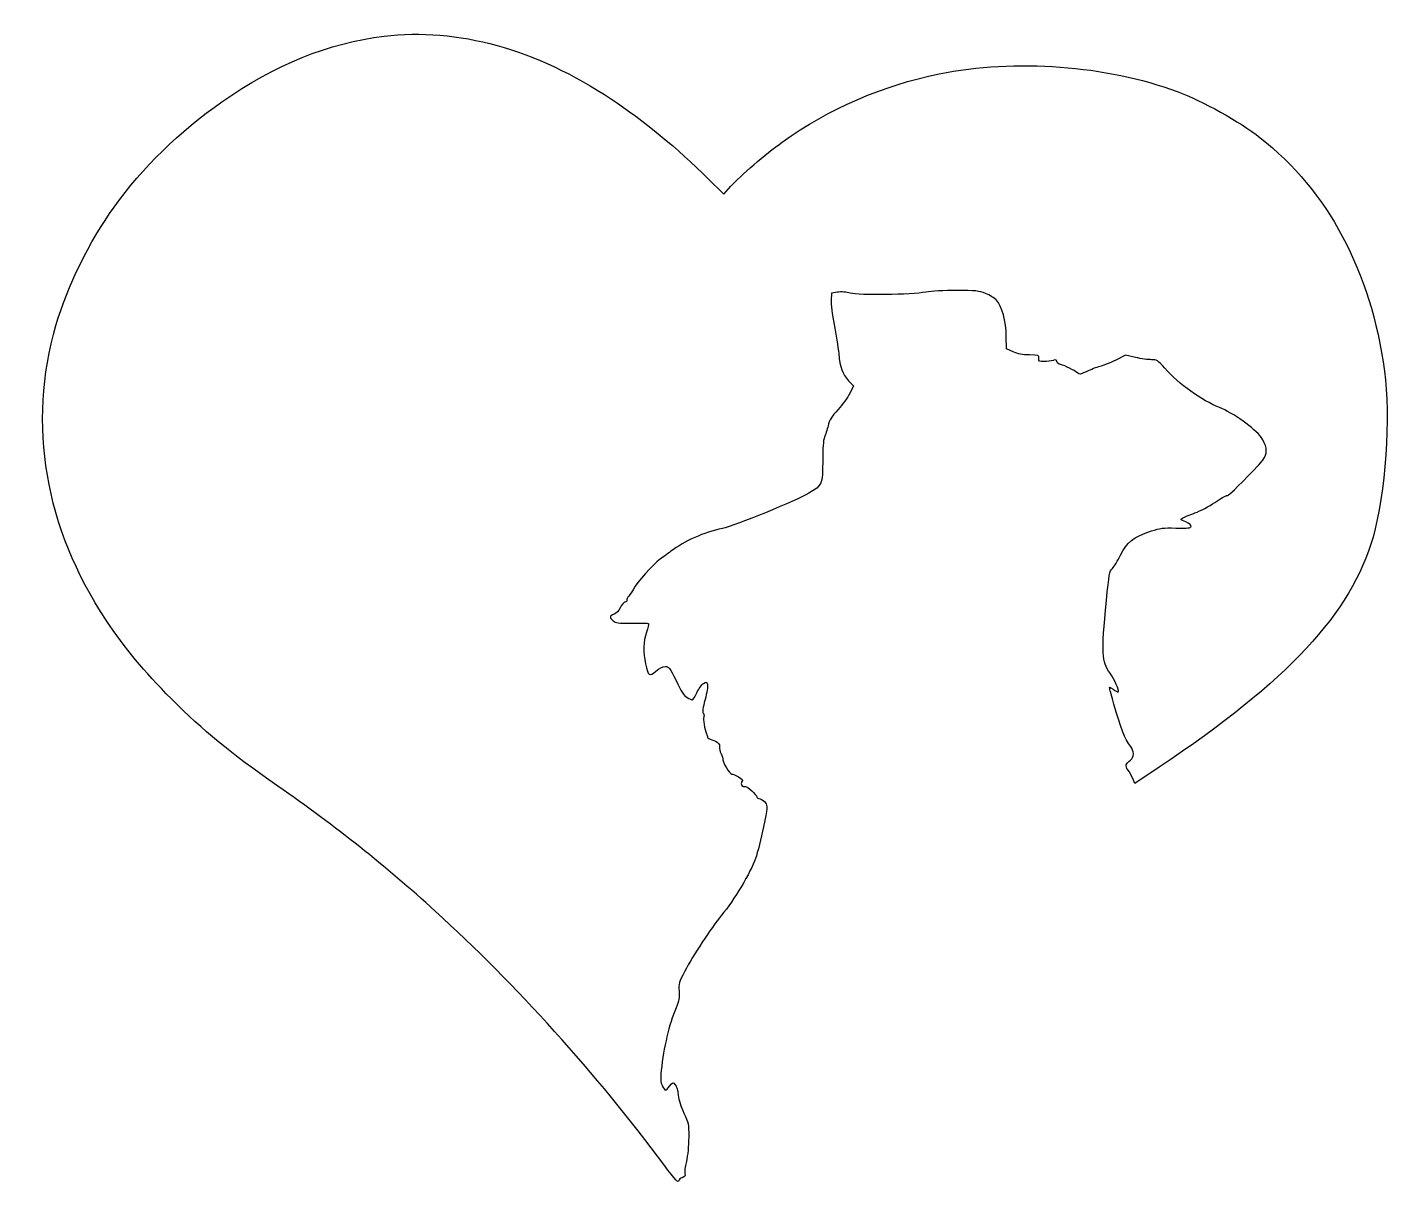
# Model space of a CAD drawing. Header units: centimetres. Extents: x -18 to 17.7, y -15.1 to 15.2.
import ezdxf

# ---------------------------------------------------------------- set-up
doc = ezdxf.new("R2010")
doc.units = ezdxf.units.CM
doc.header["$MEASUREMENT"] = 0
doc.layers.add('Layer 1', color=7, linetype='Continuous')

msp = doc.modelspace()

# ---------------------------------------------------------------- linework, layer by layer
at = {"layer": 'Layer 1'}
msp.add_open_spline([(-8.67833, 14.99305), (-10.12825, 14.81666), (-11.53936, 14.24516), (-12.9293, 13.27149), (-12.9293, 13.27149), (-14.04761, 12.48832), (-15.01422, 11.54288), (-15.75505, 10.51277), (-15.75505, 10.51277), (-16.40769, 9.60613), (-16.98272, 8.43491), (-17.28258, 7.40833), (-17.28258, 7.40833), (-18.034, 4.826), (-17.56833, 2.08844), (-15.96672, -0.3175), (-15.96672, -0.3175), (-15.4693, -1.06892), (-14.986, -1.651), (-14.25575, -2.38478), (-14.25575, -2.38478), (-13.40203, -3.23497), (-12.73881, -3.78178), (-11.46528, -4.67078), (-11.46528, -4.67078), (-9.906, -5.76086), (-8.66422, -6.74864), (-7.33778, -7.95161), (-7.33778, -7.95161), (-5.23522, -9.86014), (-3.08681, -12.24139), (-1.34056, -14.59794), (-1.34056, -14.59794), (-1.03012, -15.01775), (-0.9525, -15.09888), (-0.9525, -15.01069), (-0.9525, -15.01069), (-0.9525, -14.98952), (-0.91017, -14.95777), (-0.86078, -14.94013), (-0.86078, -14.94013), (-0.79375, -14.91191), (-0.77611, -14.88721), (-0.79375, -14.83782), (-0.79375, -14.83782), (-0.80433, -14.80254), (-0.78669, -14.65438), (-0.75142, -14.51326), (-0.75142, -14.51326), (-0.71614, -14.35804), (-0.69145, -14.10051), (-0.69145, -13.88179), (-0.69145, -13.88179), (-0.68792, -13.52548), (-0.69145, -13.50079), (-0.81845, -13.24679), (-0.81845, -13.24679), (-0.90312, -13.0704), (-0.95251, -12.91165), (-0.96309, -12.77407), (-0.96309, -12.77407), (-0.9772, -12.6506), (-1.00895, -12.54124), (-1.04423, -12.50243), (-1.04423, -12.50243), (-1.10773, -12.4354), (-1.10773, -12.4354), (-1.1924, -12.54124), (-1.1924, -12.54124), (-1.23826, -12.59768), (-1.28765, -12.64707), (-1.30176, -12.64707), (-1.30176, -12.64707), (-1.31587, -12.64707), (-1.35115, -12.59415), (-1.3829, -12.53065), (-1.3829, -12.53065), (-1.42876, -12.4354), (-1.43229, -12.35779), (-1.41112, -12.13201), (-1.41112, -12.13201), (-1.34762, -11.51818), (-1.20651, -10.92198), (-1.02306, -10.48807), (-1.02306, -10.48807), (-0.93839, -10.29404), (-0.92781, -10.21996), (-0.94192, -10.0471), (-0.94192, -10.0471), (-0.95603, -9.8566), (-0.94898, -9.82132), (-0.79375, -9.52852), (-0.79375, -9.52852), (-0.57503, -9.10519), (-0.11642, -8.41021), (0.17286, -8.05744), (0.17286, -8.05744), (0.49036, -7.67644), (0.93839, -6.92502), (1.06186, -6.56872), (1.06186, -6.56872), (1.11478, -6.40997), (1.21003, -6.03603), (1.27, -5.73969), (1.27, -5.73969), (1.37231, -5.23875), (1.37583, -5.18936), (1.32292, -5.11175), (1.32292, -5.11175), (1.2947, -5.06589), (1.2312, -5.02003), (1.18181, -5.00592), (1.18181, -5.00592), (1.13242, -4.99534), (1.09362, -4.97417), (1.09362, -4.96006), (1.09362, -4.96006), (1.09362, -4.90009), (0.84315, -4.66725), (0.79729, -4.68489), (0.79729, -4.68489), (0.71968, -4.71311), (0.64912, -4.61786), (0.70204, -4.55436), (0.70204, -4.55436), (0.73379, -4.51555), (0.71615, -4.49086), (0.61737, -4.43089), (0.61737, -4.43089), (0.54681, -4.39208), (0.4692, -4.35681), (0.44098, -4.35681), (0.44098, -4.35681), (0.38806, -4.35681), (0.19051, -4.04284), (0.20462, -3.97934), (0.20462, -3.97934), (0.21168, -3.95465), (0.18698, -3.88409), (0.15876, -3.82412), (0.15876, -3.82412), (0.12701, -3.76415), (0.10584, -3.68301), (0.11643, -3.64773), (0.11643, -3.64773), (0.1376, -3.57365), (0.06704, -3.50662), (-0.08465, -3.45723), (-0.08465, -3.45723), (-0.14462, -3.43959), (-0.19401, -3.40431), (-0.19754, -3.38667), (-0.19754, -3.38667), (-0.19754, -3.3655), (-0.21165, -3.3267), (-0.22223, -3.29848), (-0.22223, -3.29848), (-0.27162, -3.18559), (-0.31748, -2.91042), (-0.29631, -2.85751), (-0.29631, -2.85751), (-0.2822, -2.82929), (-0.28925, -2.78343), (-0.31042, -2.75873), (-0.31042, -2.75873), (-0.33511, -2.73051), (-0.321, -2.62115), (-0.26103, -2.40242), (-0.26103, -2.40242), (-0.21517, -2.22956), (-0.18695, -2.04964), (-0.19753, -2.00731), (-0.19753, -2.00731), (-0.2187, -1.9297), (-0.22222, -1.9297), (-0.30336, -1.97909), (-0.30336, -1.97909), (-0.34922, -2.01084), (-0.42683, -2.1202), (-0.47975, -2.22603), (-0.47975, -2.22603), (-0.52914, -2.33186), (-0.58206, -2.41653), (-0.59617, -2.41653), (-0.59617, -2.41653), (-0.60675, -2.41653), (-0.67025, -2.38478), (-0.73375, -2.34597), (-0.73375, -2.34597), (-0.82194, -2.29305), (-0.88897, -2.18722), (-1.02303, -1.905), (-1.02303, -1.905), (-1.18884, -1.56281), (-1.21, -1.53458), (-1.30172, -1.53458), (-1.30172, -1.53458), (-1.36875, -1.53458), (-1.46047, -1.58044), (-1.55572, -1.66158), (-1.55572, -1.66158), (-1.72858, -1.80622), (-1.74622, -1.79564), (-1.82383, -1.46402), (-1.82383, -1.46402), (-1.89086, -1.17827), (-1.88027, -0.87488), (-1.79914, -0.63852), (-1.79914, -0.63852), (-1.75681, -0.52563), (-1.73564, -0.42333), (-1.74622, -0.41274), (-1.74622, -0.41274), (-1.7568, -0.39863), (-1.95436, -0.3951), (-2.18014, -0.39863), (-2.18014, -0.39863), (-2.5435, -0.40569), (-2.60347, -0.39863), (-2.6705, -0.33866), (-2.6705, -0.33866), (-2.77633, -0.24694), (-2.77281, -0.20813), (-2.64581, -0.1658), (-2.64581, -0.1658), (-2.57878, -0.14111), (-2.52587, -0.08466), (-2.49059, 0.00001), (-2.49059, 0.00001), (-2.45884, 0.07057), (-2.4024, 0.13759), (-2.36359, 0.14818), (-2.36359, 0.14818), (-2.32478, 0.15876), (-2.30362, 0.18346), (-2.3142, 0.2011), (-2.3142, 0.2011), (-2.32478, 0.21874), (-2.30362, 0.26813), (-2.26481, 0.31046), (-2.26481, 0.31046), (-2.226, 0.35279), (-2.17309, 0.43746), (-2.14134, 0.4939), (-2.14134, 0.4939), (-2.06726, 0.64559), (-1.60159, 1.17123), (-1.46401, 1.26296), (-1.46401, 1.26296), (-1.40051, 1.30529), (-1.26293, 1.4076), (-1.15709, 1.48521), (-1.15709, 1.48521), (-0.80431, 1.75332), (-0.29278, 1.98263), (0.19405, 2.08493), (0.19405, 2.08493), (0.51508, 2.15196), (2.1308, 2.81165), (2.45536, 3.00568), (2.45536, 3.00568), (2.81872, 3.2244), (2.82225, 3.23499), (2.82225, 3.84529), (2.82225, 3.84529), (2.82225, 4.19454), (2.83636, 4.39562), (2.86811, 4.47323), (2.86811, 4.47323), (2.89633, 4.53673), (2.93867, 4.67079), (2.96336, 4.77662), (2.96336, 4.77662), (2.99864, 4.92831), (3.05155, 5.01298), (3.22442, 5.20348), (3.22442, 5.20348), (3.34084, 5.33048), (3.48195, 5.52451), (3.53486, 5.62681), (3.53486, 5.62681), (3.53486, 5.62681), (3.62658, 5.82084), (3.62658, 5.82084), (3.62658, 5.82084), (3.62658, 5.82084), (3.50311, 5.9549), (3.50311, 5.9549), (3.50311, 5.9549), (3.33378, 6.1454), (3.27733, 6.30062), (3.24205, 6.66751), (3.24205, 6.66751), (3.22441, 6.8439), (3.17149, 7.18609), (3.12211, 7.43304), (3.12211, 7.43304), (3.06919, 7.68351), (3.03392, 7.96573), (3.04097, 8.06804), (3.04097, 8.06804), (3.04097, 8.06804), (3.05155, 8.25501), (3.05155, 8.25501), (3.05155, 8.25501), (3.05155, 8.25501), (3.2103, 8.2797), (3.2103, 8.2797), (3.2103, 8.2797), (3.30908, 8.29381), (3.43608, 8.28323), (3.54544, 8.25148), (3.54544, 8.25148), (3.76416, 8.19151), (5.15411, 8.20915), (5.52452, 8.2797), (5.52452, 8.2797), (5.65858, 8.30439), (6.02194, 8.32203), (6.33238, 8.32556), (6.33238, 8.32556), (6.83685, 8.32556), (6.91799, 8.31498), (7.09438, 8.24442), (7.09438, 8.24442), (7.20021, 8.20209), (7.33074, 8.12448), (7.38013, 8.06803), (7.38013, 8.06803), (7.52124, 7.91986), (7.63413, 7.50711), (7.63413, 7.11906), (7.63413, 7.11906), (7.63413, 7.11906), (7.63766, 6.79098), (7.63766, 6.79098), (7.63766, 6.79098), (7.63766, 6.79098), (7.81405, 6.71337), (7.81405, 6.71337), (7.81405, 6.71337), (7.94105, 6.66045), (8.06452, 6.63576), (8.24091, 6.63576), (8.24091, 6.63576), (8.48785, 6.63223), (8.49491, 6.6287), (8.48785, 6.54404), (8.48785, 6.54404), (8.48432, 6.4629), (8.49491, 6.45585), (8.62543, 6.45937), (8.62543, 6.45937), (8.70304, 6.4629), (8.80887, 6.47701), (8.86532, 6.49112), (8.86532, 6.49112), (8.9394, 6.51229), (8.96057, 6.50523), (8.96057, 6.45937), (8.96057, 6.45937), (8.96057, 6.42762), (9.0029, 6.39587), (9.05935, 6.38176), (9.05935, 6.38176), (9.18282, 6.35001), (9.41918, 6.23359), (9.50032, 6.16304), (9.50032, 6.16304), (9.55676, 6.11365), (9.57793, 6.11718), (9.74726, 6.19832), (9.74726, 6.19832), (9.84604, 6.24771), (10.00126, 6.30768), (10.08945, 6.33238), (10.08945, 6.33238), (10.17764, 6.35355), (10.36462, 6.43116), (10.50573, 6.49819), (10.50573, 6.49819), (10.50573, 6.49819), (10.76326, 6.62519), (10.76326, 6.62519), (10.76326, 6.62519), (10.76326, 6.62519), (11.02784, 6.56522), (11.02784, 6.56522), (11.02784, 6.56522), (11.17248, 6.53347), (11.35945, 6.50878), (11.44412, 6.50878), (11.44412, 6.50878), (11.58523, 6.50878), (11.6064, 6.49467), (11.78984, 6.28653), (11.78984, 6.28653), (12.16026, 5.86672), (12.75998, 5.43634), (13.22565, 5.25642), (13.22565, 5.25642), (13.56432, 5.12589), (14.17109, 4.69198), (14.31221, 4.48384), (14.31221, 4.48384), (14.46038, 4.26512), (14.49213, 4.09931), (14.41099, 3.94762), (14.41099, 3.94762), (14.37924, 3.88765), (14.18874, 3.67245), (13.99118, 3.4749), (13.99118, 3.4749), (13.52551, 2.99865), (13.46554, 2.94573), (13.41262, 2.94573), (13.41262, 2.94573), (13.38793, 2.94573), (13.25034, 2.86459), (13.10218, 2.76581), (13.10218, 2.76581), (12.95754, 2.66703), (12.72471, 2.54356), (12.5836, 2.49064), (12.5836, 2.49064), (12.44249, 2.43772), (12.29785, 2.37775), (12.25904, 2.35306), (12.25904, 2.35306), (12.19554, 2.31778), (12.19907, 2.31073), (12.34018, 2.25428), (12.34018, 2.25428), (12.43896, 2.21547), (12.48835, 2.17314), (12.48129, 2.13786), (12.48129, 2.13786), (12.47071, 2.09553), (12.40721, 2.08847), (12.08265, 2.09553), (12.08265, 2.09553), (11.75104, 2.10259), (11.65932, 2.092), (11.44412, 2.01792), (11.44412, 2.01792), (10.95729, 1.84859), (10.80559, 1.73217), (10.6292, 1.37939), (10.6292, 1.37939), (10.56217, 1.24181), (10.46692, 1.08658), (10.42106, 1.0372), (10.42106, 1.0372), (10.34345, 0.95606), (10.32934, 0.88903), (10.26231, 0.19053), (10.26231, 0.19053), (10.12473, -1.22411), (10.13531, -1.38639), (10.35756, -1.71447), (10.35756, -1.71447), (10.48103, -1.89086), (10.60098, -2.16603), (10.56923, -2.19778), (10.56923, -2.19778), (10.55865, -2.20484), (10.5022, -2.17661), (10.4387, -2.13428), (10.4387, -2.13428), (10.33639, -2.0602), (10.32934, -2.0602), (10.34698, -2.12017), (10.34698, -2.12017), (10.35756, -2.15545), (10.41048, -2.33889), (10.45987, -2.52234), (10.45987, -2.52234), (10.61862, -3.1009), (10.76326, -3.47131), (10.89026, -3.62653), (10.89026, -3.62653), (10.99609, -3.75706), (10.99609, -3.90875), (10.89026, -3.99342), (10.89026, -3.99342), (10.76326, -4.09573), (10.74915, -4.13806), (10.82323, -4.24389), (10.82323, -4.24389), (10.86204, -4.29681), (10.91848, -4.39911), (10.95023, -4.4732), (10.95023, -4.4732), (10.95023, -4.4732), (11.00315, -4.60726), (11.00315, -4.60726), (11.00315, -4.60726), (11.00315, -4.60726), (11.64521, -4.17687), (11.64521, -4.17687), (11.64521, -4.17687), (15.02835, -1.91556), (16.67582, -0.14462), (17.25438, 1.85916), (17.25438, 1.85916), (17.57188, 2.95983), (17.71652, 5.04827), (17.55424, 6.20891), (17.55424, 6.20891), (17.19088, 8.84063), (16.07257, 10.93613), (14.29457, 12.3296), (14.29457, 12.3296), (13.74776, 12.75646), (12.78468, 13.29268), (12.11793, 13.53963), (12.11793, 13.53963), (10.25879, 14.23107), (7.87401, 14.40746), (5.87729, 14.00177), (5.87729, 14.00177), (4.38151, 13.69838), (2.99862, 13.09866), (1.7639, 12.21671), (1.7639, 12.21671), (1.32646, 11.90627), (0.64912, 11.32418), (0.41629, 11.0596), (0.41629, 11.0596), (0.41629, 11.0596), (0.22932, 10.84793), (0.22932, 10.84793), (0.22932, 10.84793), (0.22932, 10.84793), (-0.17637, 11.2501), (-0.17637, 11.2501), (-0.17637, 11.2501), (-0.99834, 12.06149), (-1.87676, 12.78468), (-2.71637, 13.34207), (-2.71637, 13.34207), (-4.69193, 14.6544), (-6.75567, 15.2259), (-8.67831, 14.99307), (-8.67831, 14.99307), (-8.67831, 14.99307), (-8.67833, 14.99305), (-8.67833, 14.99305)], degree=3, knots=[0, 0, 0, 0, 0.00724638, 0.00724638, 0.00724638, 0.00724638, 0.01449275, 0.01449275, 0.01449275, 0.01449275, 0.02173913, 0.02173913, 0.02173913, 0.02173913, 0.02898551, 0.02898551, 0.02898551, 0.02898551, 0.03623188, 0.03623188, 0.03623188, 0.03623188, 0.04347826, 0.04347826, 0.04347826, 0.04347826, 0.05072464, 0.05072464, 0.05072464, 0.05072464, 0.05797101, 0.05797101, 0.05797101, 0.05797101, 0.06521739, 0.06521739, 0.06521739, 0.06521739, 0.07246377, 0.07246377, 0.07246377, 0.07246377, 0.07971014, 0.07971014, 0.07971014, 0.07971014, 0.08695652, 0.08695652, 0.08695652, 0.08695652, 0.0942029, 0.0942029, 0.0942029, 0.0942029, 0.10144928, 0.10144928, 0.10144928, 0.10144928, 0.10869565, 0.10869565, 0.10869565, 0.10869565, 0.11594203, 0.11594203, 0.11594203, 0.11594203, 0.12318841, 0.12318841, 0.12318841, 0.12318841, 0.13043478, 0.13043478, 0.13043478, 0.13043478, 0.13768116, 0.13768116, 0.13768116, 0.13768116, 0.14492754, 0.14492754, 0.14492754, 0.14492754, 0.15217391, 0.15217391, 0.15217391, 0.15217391, 0.15942029, 0.15942029, 0.15942029, 0.15942029, 0.16666667, 0.16666667, 0.16666667, 0.16666667, 0.17391304, 0.17391304, 0.17391304, 0.17391304, 0.18115942, 0.18115942, 0.18115942, 0.18115942, 0.1884058, 0.1884058, 0.1884058, 0.1884058, 0.19565217, 0.19565217, 0.19565217, 0.19565217, 0.20289855, 0.20289855, 0.20289855, 0.20289855, 0.21014493, 0.21014493, 0.21014493, 0.21014493, 0.2173913, 0.2173913, 0.2173913, 0.2173913, 0.22463768, 0.22463768, 0.22463768, 0.22463768, 0.23188406, 0.23188406, 0.23188406, 0.23188406, 0.23913043, 0.23913043, 0.23913043, 0.23913043, 0.24637681, 0.24637681, 0.24637681, 0.24637681, 0.25362319, 0.25362319, 0.25362319, 0.25362319, 0.26086957, 0.26086957, 0.26086957, 0.26086957, 0.26811594, 0.26811594, 0.26811594, 0.26811594, 0.27536232, 0.27536232, 0.27536232, 0.27536232, 0.2826087, 0.2826087, 0.2826087, 0.2826087, 0.28985507, 0.28985507, 0.28985507, 0.28985507, 0.29710145, 0.29710145, 0.29710145, 0.29710145, 0.30434783, 0.30434783, 0.30434783, 0.30434783, 0.3115942, 0.3115942, 0.3115942, 0.3115942, 0.31884058, 0.31884058, 0.31884058, 0.31884058, 0.32608696, 0.32608696, 0.32608696, 0.32608696, 0.33333333, 0.33333333, 0.33333333, 0.33333333, 0.34057971, 0.34057971, 0.34057971, 0.34057971, 0.34782609, 0.34782609, 0.34782609, 0.34782609, 0.35507246, 0.35507246, 0.35507246, 0.35507246, 0.36231884, 0.36231884, 0.36231884, 0.36231884, 0.36956522, 0.36956522, 0.36956522, 0.36956522, 0.37681159, 0.37681159, 0.37681159, 0.37681159, 0.38405797, 0.38405797, 0.38405797, 0.38405797, 0.39130435, 0.39130435, 0.39130435, 0.39130435, 0.39855072, 0.39855072, 0.39855072, 0.39855072, 0.4057971, 0.4057971, 0.4057971, 0.4057971, 0.41304348, 0.41304348, 0.41304348, 0.41304348, 0.42028986, 0.42028986, 0.42028986, 0.42028986, 0.42753623, 0.42753623, 0.42753623, 0.42753623, 0.43478261, 0.43478261, 0.43478261, 0.43478261, 0.44202899, 0.44202899, 0.44202899, 0.44202899, 0.44927536, 0.44927536, 0.44927536, 0.44927536, 0.45652174, 0.45652174, 0.45652174, 0.45652174, 0.46376812, 0.46376812, 0.46376812, 0.46376812, 0.47101449, 0.47101449, 0.47101449, 0.47101449, 0.47826087, 0.47826087, 0.47826087, 0.47826087, 0.48550725, 0.48550725, 0.48550725, 0.48550725, 0.49275362, 0.49275362, 0.49275362, 0.49275362, 0.5, 0.5, 0.5, 0.5, 0.50724638, 0.50724638, 0.50724638, 0.50724638, 0.51449275, 0.51449275, 0.51449275, 0.51449275, 0.52173913, 0.52173913, 0.52173913, 0.52173913, 0.52898551, 0.52898551, 0.52898551, 0.52898551, 0.53623188, 0.53623188, 0.53623188, 0.53623188, 0.54347826, 0.54347826, 0.54347826, 0.54347826, 0.55072464, 0.55072464, 0.55072464, 0.55072464, 0.55797101, 0.55797101, 0.55797101, 0.55797101, 0.56521739, 0.56521739, 0.56521739, 0.56521739, 0.57246377, 0.57246377, 0.57246377, 0.57246377, 0.57971014, 0.57971014, 0.57971014, 0.57971014, 0.58695652, 0.58695652, 0.58695652, 0.58695652, 0.5942029, 0.5942029, 0.5942029, 0.5942029, 0.60144928, 0.60144928, 0.60144928, 0.60144928, 0.60869565, 0.60869565, 0.60869565, 0.60869565, 0.61594203, 0.61594203, 0.61594203, 0.61594203, 0.62318841, 0.62318841, 0.62318841, 0.62318841, 0.63043478, 0.63043478, 0.63043478, 0.63043478, 0.63768116, 0.63768116, 0.63768116, 0.63768116, 0.64492754, 0.64492754, 0.64492754, 0.64492754, 0.65217391, 0.65217391, 0.65217391, 0.65217391, 0.65942029, 0.65942029, 0.65942029, 0.65942029, 0.66666667, 0.66666667, 0.66666667, 0.66666667, 0.67391304, 0.67391304, 0.67391304, 0.67391304, 0.68115942, 0.68115942, 0.68115942, 0.68115942, 0.6884058, 0.6884058, 0.6884058, 0.6884058, 0.69565217, 0.69565217, 0.69565217, 0.69565217, 0.70289855, 0.70289855, 0.70289855, 0.70289855, 0.71014493, 0.71014493, 0.71014493, 0.71014493, 0.7173913, 0.7173913, 0.7173913, 0.7173913, 0.72463768, 0.72463768, 0.72463768, 0.72463768, 0.73188406, 0.73188406, 0.73188406, 0.73188406, 0.73913043, 0.73913043, 0.73913043, 0.73913043, 0.74637681, 0.74637681, 0.74637681, 0.74637681, 0.75362319, 0.75362319, 0.75362319, 0.75362319, 0.76086957, 0.76086957, 0.76086957, 0.76086957, 0.76811594, 0.76811594, 0.76811594, 0.76811594, 0.77536232, 0.77536232, 0.77536232, 0.77536232, 0.7826087, 0.7826087, 0.7826087, 0.7826087, 0.78985507, 0.78985507, 0.78985507, 0.78985507, 0.79710145, 0.79710145, 0.79710145, 0.79710145, 0.80434783, 0.80434783, 0.80434783, 0.80434783, 0.8115942, 0.8115942, 0.8115942, 0.8115942, 0.81884058, 0.81884058, 0.81884058, 0.81884058, 0.82608696, 0.82608696, 0.82608696, 0.82608696, 0.83333333, 0.83333333, 0.83333333, 0.83333333, 0.84057971, 0.84057971, 0.84057971, 0.84057971, 0.84782609, 0.84782609, 0.84782609, 0.84782609, 0.85507246, 0.85507246, 0.85507246, 0.85507246, 0.86231884, 0.86231884, 0.86231884, 0.86231884, 0.86956522, 0.86956522, 0.86956522, 0.86956522, 0.87681159, 0.87681159, 0.87681159, 0.87681159, 0.88405797, 0.88405797, 0.88405797, 0.88405797, 0.89130435, 0.89130435, 0.89130435, 0.89130435, 0.89855072, 0.89855072, 0.89855072, 0.89855072, 0.9057971, 0.9057971, 0.9057971, 0.9057971, 0.91304348, 0.91304348, 0.91304348, 0.91304348, 0.92028986, 0.92028986, 0.92028986, 0.92028986, 0.92753623, 0.92753623, 0.92753623, 0.92753623, 0.93478261, 0.93478261, 0.93478261, 0.93478261, 0.94202899, 0.94202899, 0.94202899, 0.94202899, 0.94927536, 0.94927536, 0.94927536, 0.94927536, 0.95652174, 0.95652174, 0.95652174, 0.95652174, 0.96376812, 0.96376812, 0.96376812, 0.96376812, 0.97101449, 0.97101449, 0.97101449, 0.97101449, 0.97826087, 0.97826087, 0.97826087, 0.97826087, 0.98550725, 0.98550725, 0.98550725, 0.98550725, 1, 1, 1, 1], dxfattribs=at)

doc.saveas('drawing.dxf')
